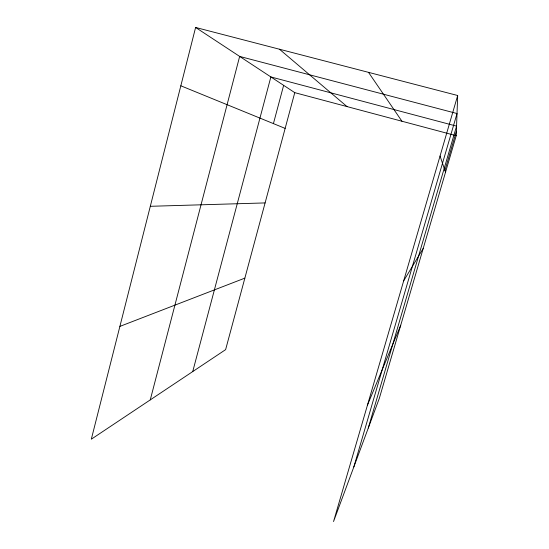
<?xml version="1.0" encoding="UTF-8"?>
<svg xmlns="http://www.w3.org/2000/svg" width="549" height="549" viewBox="0 0 549 549"><rect width="100%" height="100%" fill="white"/><g stroke="black" fill="none" stroke-linecap="round" stroke-linejoin="round"><path stroke-width="0.82" d="M457.681 95.505L333.538 521.55L379.366 398.203L456.219 135.706L457.681 95.505L195.609 27.45L91.319 439.193L225.618 349.644L294.765 92.651L195.609 27.45M150.261 399.892L239.652 56.417L457.022 113.54L353.837 466.918M192.726 371.577L270.87 76.942L456.569 126.146L368.276 428.048M273.423 123.614L283.648 85.349M444.916 170.451L456.384 131.273M367.48 405.052L400.736 325.214M403.673 280.841L423.224 248.402M119.895 326.394L244.861 278.13M150.309 206.3L265.092 202.924M294.765 92.651L456.219 135.706M180.834 85.795L285.144 128.397M279.448 49.218L347.043 106.595M368.509 72.344L401.93 121.226M440.051 156.012L445.52 172.249"/></g></svg>
